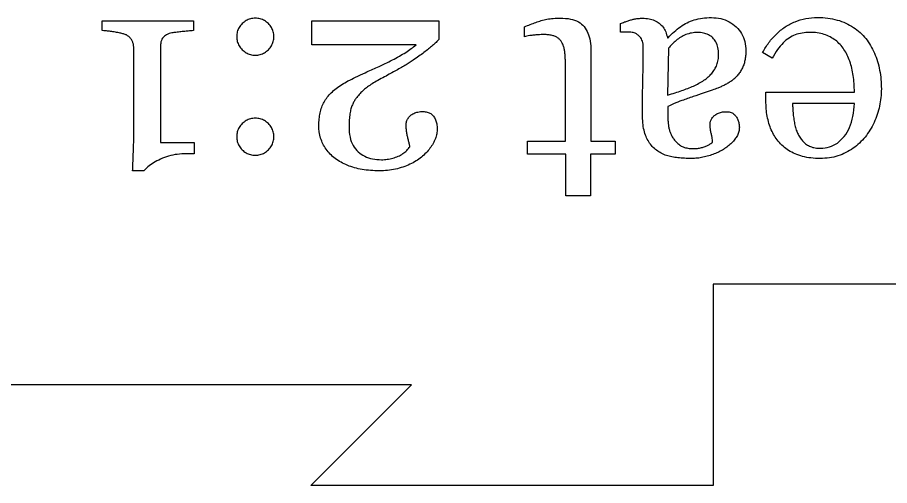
# Model space of a CAD drawing. Extents: x 1 to 437, y 7 to 187.
# Drawn here: x 24.37 to 52.75, y 83.25 to 98.47 of the extents above; entities that cross this region are included whole.
import ezdxf

# ---------------------------------------------------------------- set-up
doc = ezdxf.new("R2010")
doc.units = 0
doc.layers.add('Base', color=7, linetype='CONTINUOUS')

msp = doc.modelspace()

# ---------------------------------------------------------------- linework, layer by layer
at = {"layer": 'Base', "color": 3}
for p, q in [((27.127435, 98.044188), (27.127443, 98.357276)), ((27.127443, 98.357276), (30.099595, 98.357276)), ((30.099595, 98.357276), (30.099595, 98.044188)), ((33.944876, 98.357276), (38.076784, 98.357276)), ((33.944876, 97.576757), (33.944876, 98.357276)), ((38.076784, 98.357276), (38.076784, 97.757554)), ((43.985812, 97.995674), (43.985812, 98.277901)), ((40.86814, 97.845752), (40.86814, 98.16766)), ((31.50189, 97.85016), (31.50189, 97.85016)), ((45.515987, 97.814882), (45.542431, 97.814882)), ((28.154901, 94.842729), (28.154901, 97.457693)), ((29.019215, 97.506201), (29.019215, 94.410576)), ((37.335951, 97.576757), (33.944876, 97.576757)), ((43.028904, 97.395957), (43.028904, 94.450263)), ((45.551265, 97.470924), (45.524821, 95.949568)), ((48.924701, 97.144604), (48.616021, 97.334221)), ((42.199876, 94.450263), (42.199876, 96.880021)), ((48.721854, 95.75554), (48.721854, 96.046582)), ((48.721854, 96.046582), (51.601404, 96.046582)), ((51.601404, 95.676165), (49.590568, 95.676165)), ((45.533626, 95.579151), (45.533626, 95.14259)), ((31.50189, 94.595785), (31.50189, 94.595785)), ((29.019215, 94.410576), (30.117234, 94.410576)), ((30.117234, 94.410576), (30.117234, 94.04016)), ((40.960743, 94.026929), (40.960743, 94.450263)), ((40.960743, 94.450263), (42.199876, 94.450263)), ((43.028904, 94.450263), (43.813832, 94.450263)), ((43.813832, 94.450263), (43.813832, 94.026929)), ((30.117234, 94.04016), (29.874701, 94.04016)), ((42.208693, 94.026929), (40.960743, 94.026929)), ((42.208693, 92.673146), (42.208693, 94.026929)), ((43.813832, 94.026929), (43.011265, 94.026929)), ((43.011265, 94.026929), (43.011265, 92.673146)), ((28.481229, 93.484535), (28.115221, 93.484535)), ((43.011265, 92.673146), (42.208693, 92.673146))]:
    msp.add_line(p, q, dxfattribs=at)
at = {"layer": 'Base', "color": 1}
for p, q in [((60.103786, 89.79635), (47.008675, 89.79635)), ((47.008675, 89.79635), (47.008675, 83.248671)), ((37.187341, 86.522448), (24.092233, 86.522448)), ((33.913564, 83.248671), (37.187341, 86.522448)), ((47.008675, 83.248671), (33.913564, 83.248671))]:
    msp.add_line(p, q, dxfattribs=at)
at = {"layer": 'Base', "color": 3}
for points, knots in [([(31.50189, 97.85016), (31.505458, 97.902967), (31.512473, 98.006801), (31.576528, 98.152862), (31.67627, 98.275706), (31.80174, 98.373166), (31.948864, 98.433528), (32.106023, 98.451537), (32.263169, 98.433528), (32.410334, 98.373166), (32.53565, 98.275705), (32.635957, 98.152862), (32.697974, 98.006802), (32.71637, 97.849992), (32.697853, 97.692758), (32.635797, 97.545427), (32.535793, 97.420388), (32.410754, 97.320384), (32.263423, 97.258329), (32.106023, 97.239787), (31.94861, 97.258329), (31.801321, 97.320384), (31.676125, 97.420387), (31.576696, 97.545428), (31.512574, 97.692757), (31.505485, 97.797196), (31.50189, 97.85016)], [0, 0, 0, 0, 0.157798, 0.310276, 0.469247, 0.628639, 0.781908, 0.94013, 1.098354, 1.251623, 1.411014, 1.569987, 1.722465, 1.880262, 2.038546, 2.192378, 2.353271, 2.514163, 2.667994, 2.82628, 2.984563, 3.138394, 3.299288, 3.460179, 3.614011, 3.772295, 3.772295, 3.772295, 3.772295]), ([(40.86814, 98.16766), (40.93054, 98.193126), (41.05244, 98.242875), (41.233549, 98.309099), (41.411342, 98.371466), (41.600133, 98.41914), (41.810277, 98.444425), (42.06846, 98.454692), (42.348152, 98.435317), (42.619711, 98.347193), (42.818784, 98.182852), (42.942917, 97.960611), (43.017696, 97.693848), (43.024996, 97.499825), (43.028904, 97.395957)], [0, 0, 0, 0, 0.20217, 0.394941, 0.578469, 0.76724, 0.977731, 1.21211, 1.542059, 1.814513, 2.054252, 2.2971, 2.56695, 2.877844, 2.877844, 2.877844, 2.877844]), ([(43.985812, 98.277901), (44.029927, 98.293688), (44.114162, 98.323831), (44.235547, 98.363959), (44.348205, 98.400212), (44.46063, 98.427512), (44.579645, 98.442284), (44.733503, 98.44837), (44.911676, 98.43578), (45.099999, 98.382989), (45.257627, 98.291727), (45.381364, 98.16361), (45.471764, 98.001616), (45.500789, 97.879056), (45.515987, 97.814882)], [0, 0, 0, 0, 0.140557, 0.268384, 0.383529, 0.495544, 0.614874, 0.742611, 0.957232, 1.147938, 1.324405, 1.49696, 1.676279, 1.873375, 1.873375, 1.873375, 1.873375]), ([(45.542443, 97.814882), (45.606137, 97.881552), (45.730028, 98.01123), (45.937358, 98.173478), (46.154891, 98.306548), (46.395096, 98.402328), (46.662825, 98.456248), (46.953769, 98.47523), (47.251426, 98.448786), (47.529911, 98.346351), (47.762004, 98.17725), (47.941501, 97.954322), (48.049338, 97.681107), (48.074249, 97.430261), (48.064415, 97.224164), (48.041401, 97.073134), (48.002084, 96.933303), (47.946537, 96.803961), (47.875594, 96.683693), (47.793156, 96.58026), (47.705896, 96.486982), (47.607573, 96.408349), (47.496509, 96.338415), (47.3808, 96.275989), (47.267699, 96.220369), (47.134857, 96.164279), (46.94884, 96.099985), (46.680837, 96.006722), (46.350461, 95.897088), (46.018875, 95.782456), (45.744098, 95.680608), (45.594931, 95.608703), (45.533626, 95.579151)], [0, 0, 0, 0, 0.276305, 0.537437, 0.787295, 1.039098, 1.308795, 1.603119, 1.911888, 2.198162, 2.481791, 2.763388, 3.045351, 3.350171, 3.512051, 3.663815, 3.807439, 3.946598, 4.084996, 4.224961, 4.342612, 4.467495, 4.601371, 4.735888, 4.861779, 4.979355, 5.16821, 5.452003, 5.830763, 6.212337, 6.504823, 6.708903, 6.708903, 6.708903, 6.708903]), ([(48.616021, 97.334221), (48.679998, 97.444538), (48.805759, 97.66139), (49.055609, 97.940473), (49.34097, 98.172273), (49.664684, 98.347051), (50.023752, 98.45117), (50.386302, 98.480263), (50.730422, 98.459415), (51.040696, 98.399126), (51.320798, 98.295221), (51.570095, 98.155979), (51.790036, 97.987158), (51.977399, 97.787756), (52.133989, 97.562216), (52.262018, 97.31302), (52.359091, 97.042024), (52.428217, 96.754713), (52.469868, 96.454896), (52.483712, 96.157547), (52.469215, 95.867034), (52.423759, 95.588391), (52.349351, 95.315567), (52.24661, 95.052953), (52.113945, 94.80659), (51.956874, 94.581538), (51.772908, 94.382187), (51.562392, 94.21276), (51.327379, 94.070686), (51.067839, 93.96272), (50.785325, 93.898774), (50.488997, 93.879906), (50.195955, 93.89571), (49.920996, 93.943947), (49.676505, 94.027768), (49.462237, 94.141059), (49.275453, 94.278612), (49.12105, 94.439873), (48.994318, 94.619034), (48.893055, 94.815026), (48.815997, 95.029614), (48.761773, 95.259798), (48.727806, 95.503507), (48.723866, 95.670336), (48.721854, 95.75554)], [0, 0, 0, 0, 0.381737, 0.750388, 1.116306, 1.480182, 1.846247, 2.229469, 2.565485, 2.878118, 3.174143, 3.457756, 3.731775, 4.002645, 4.275173, 4.552929, 4.840682, 5.136646, 5.437963, 5.74745, 6.028353, 6.309034, 6.592701, 6.875256, 7.153115, 7.430223, 7.696492, 7.964049, 8.238239, 8.517803, 8.803595, 9.102991, 9.40576, 9.682248, 9.937761, 10.177759, 10.406773, 10.630625, 10.844474, 11.063072, 11.290376, 11.526692, 11.771471, 12.02698, 12.02698, 12.02698, 12.02698]), ([(28.154901, 97.457693), (28.153538, 97.490908), (28.150878, 97.555716), (28.127254, 97.649066), (28.08951, 97.734024), (28.037315, 97.808796), (27.970239, 97.869621), (27.889526, 97.916113), (27.78813, 97.947247), (27.66285, 97.976129), (27.515348, 98.000812), (27.366782, 98.021729), (27.237452, 98.037643), (27.16078, 98.042204), (27.127435, 98.044188)], [0, 0, 0, 0, 0.09951, 0.194162, 0.286823, 0.377157, 0.465602, 0.556369, 0.654136, 0.78249, 0.942149, 1.102487, 1.232672, 1.332863, 1.332863, 1.332863, 1.332863]), ([(30.099595, 98.044188), (30.064719, 98.041592), (29.983967, 98.035582), (29.846556, 98.022661), (29.688152, 98.007122), (29.532461, 97.990044), (29.40375, 97.970497), (29.300883, 97.950329), (29.21797, 97.915193), (29.146369, 97.866864), (29.087641, 97.804776), (29.046109, 97.723253), (29.02285, 97.621386), (29.020495, 97.546754), (29.019215, 97.506201)], [0, 0, 0, 0, 0.104918, 0.242921, 0.414023, 0.582463, 0.712602, 0.804782, 0.896011, 0.980611, 1.062435, 1.149551, 1.251691, 1.373228, 1.373228, 1.373228, 1.373228]), ([(42.199876, 96.880021), (42.199528, 96.937438), (42.198871, 97.045618), (42.192162, 97.197842), (42.182234, 97.331919), (42.163734, 97.451468), (42.131864, 97.558953), (42.089643, 97.654657), (42.033162, 97.73698), (41.960578, 97.802827), (41.871727, 97.854968), (41.763879, 97.891553), (41.63596, 97.912324), (41.515343, 97.917699), (41.401557, 97.914311), (41.293507, 97.907271), (41.170834, 97.897111), (41.05059, 97.883895), (40.949188, 97.868939), (40.89229, 97.852661), (40.86814, 97.845752)], [0, 0, 0, 0, 0.172239, 0.324518, 0.457024, 0.575474, 0.686629, 0.792424, 0.888116, 0.98383, 1.083996, 1.195102, 1.323422, 1.471576, 1.556612, 1.664853, 1.796385, 1.92581, 2.027907, 2.103198, 2.103198, 2.103198, 2.103198]), ([(46.988834, 94.419396), (46.987695, 94.44214), (46.985091, 94.494151), (46.969729, 94.580998), (46.946338, 94.681535), (46.92235, 94.788563), (46.909006, 94.894807), (46.901646, 94.997291), (46.915098, 95.099991), (46.965415, 95.197235), (47.042843, 95.285029), (47.148415, 95.357648), (47.28218, 95.399245), (47.423618, 95.411729), (47.560538, 95.39824), (47.676716, 95.344203), (47.759004, 95.252455), (47.814916, 95.143835), (47.850296, 95.024758), (47.86199, 94.897222), (47.846819, 94.764289), (47.796886, 94.631785), (47.715183, 94.506867), (47.609659, 94.38894), (47.484301, 94.278408), (47.347283, 94.180889), (47.197234, 94.098851), (47.036162, 94.029409), (46.860521, 93.969125), (46.677119, 93.921546), (46.492497, 93.892095), (46.291246, 93.883011), (46.080043, 93.889393), (45.864334, 93.905672), (45.667086, 93.932194), (45.484671, 93.978282), (45.315865, 94.052318), (45.160641, 94.151089), (45.020049, 94.272791), (44.904997, 94.423903), (44.813425, 94.601585), (44.748931, 94.810735), (44.711229, 95.053402), (44.701595, 95.361737), (44.706278, 95.712825), (44.709382, 96.085492), (44.717719, 96.434888), (44.726327, 96.778392), (44.728829, 97.133444), (44.734732, 97.412331), (44.727827, 97.604324), (44.708514, 97.697132), (44.674745, 97.775904), (44.625665, 97.842224), (44.563216, 97.899684), (44.499451, 97.943935), (44.43211, 97.973486), (44.360872, 97.986642), (44.27607, 97.992123), (44.182293, 97.993714), (44.084549, 97.99544), (44.018887, 97.995595), (43.985812, 97.995674)], [0, 0, 0, 0, 0.068268, 0.156109, 0.263988, 0.378105, 0.484855, 0.584913, 0.686054, 0.790906, 0.908093, 1.034549, 1.170046, 1.32333, 1.458461, 1.578441, 1.698022, 1.820873, 1.942729, 2.068447, 2.202663, 2.340555, 2.489126, 2.647936, 2.814011, 2.989586, 3.15132, 3.326092, 3.51521, 3.707902, 3.893862, 4.074914, 4.311389, 4.527393, 4.723701, 4.907848, 5.089857, 5.274107, 5.458087, 5.644635, 5.840218, 6.054836, 6.298302, 6.574703, 6.979177, 7.351824, 7.692677, 8.027651, 8.38266, 8.757733, 8.864753, 8.958022, 9.040408, 9.119838, 9.203549, 9.294125, 9.35141, 9.422762, 9.510003, 9.606311, 9.70407, 9.803292, 9.803292, 9.803292, 9.803292]), ([(45.524807, 95.949568), (45.604792, 95.973519), (45.758402, 96.019517), (45.977409, 96.091793), (46.17877, 96.162636), (46.36579, 96.239189), (46.540793, 96.328288), (46.703004, 96.423062), (46.844089, 96.531802), (46.961417, 96.651149), (47.059082, 96.782583), (47.132158, 96.930423), (47.174488, 97.096193), (47.187935, 97.286904), (47.171965, 97.485409), (47.109857, 97.674064), (46.998005, 97.816338), (46.853893, 97.913071), (46.686079, 97.971709), (46.49876, 97.987967), (46.30591, 97.971954), (46.11818, 97.921627), (45.950577, 97.834673), (45.801873, 97.726023), (45.665858, 97.606792), (45.589242, 97.515952), (45.551265, 97.470924)], [0, 0, 0, 0, 0.250472, 0.481027, 0.691797, 0.890801, 1.086697, 1.280551, 1.453583, 1.619371, 1.781169, 1.942888, 2.110813, 2.290946, 2.514413, 2.7048, 2.877745, 3.046741, 3.218986, 3.405421, 3.60653, 3.797138, 3.98438, 4.169293, 4.348858, 4.52535, 4.52535, 4.52535, 4.52535]), ([(51.601404, 96.046582), (51.599782, 96.138769), (51.596636, 96.317688), (51.568981, 96.577196), (51.524623, 96.81929), (51.460306, 97.043807), (51.373882, 97.249637), (51.268474, 97.435363), (51.139996, 97.597833), (50.987678, 97.733857), (50.812636, 97.845709), (50.613085, 97.92888), (50.389174, 97.977101), (50.148688, 97.992449), (49.905268, 97.975009), (49.675169, 97.913727), (49.463669, 97.808677), (49.270325, 97.644607), (49.08707, 97.420165), (48.981664, 97.241277), (48.924701, 97.144604)], [0, 0, 0, 0, 0.276493, 0.536622, 0.781908, 1.014105, 1.23578, 1.450129, 1.652869, 1.854285, 2.059938, 2.273318, 2.499235, 2.743793, 2.994257, 3.227988, 3.453796, 3.696735, 3.982708, 4.318974, 4.318974, 4.318974, 4.318974]), ([(38.076784, 97.757554), (38.047322, 97.725531), (37.983924, 97.656622), (37.872512, 97.55525), (37.741778, 97.446204), (37.591897, 97.330384), (37.424032, 97.207963), (37.264961, 97.096133), (37.113839, 96.997589), (36.972565, 96.911032), (36.815665, 96.819651), (36.643596, 96.722897), (36.456964, 96.619893), (36.255166, 96.511656), (36.055095, 96.402953), (35.876053, 96.29445), (35.72676, 96.193031), (35.599877, 96.087289), (35.486093, 95.970075), (35.3903, 95.854904), (35.315293, 95.739344), (35.26162, 95.624145), (35.213993, 95.491185), (35.179704, 95.330102), (35.161453, 95.134294), (35.153066, 94.879116), (35.173736, 94.592425), (35.270496, 94.308203), (35.44307, 94.094346), (35.666319, 93.949425), (35.927236, 93.862382), (36.177083, 93.840265), (36.398552, 93.854068), (36.581135, 93.892027), (36.753508, 93.95357), (36.909023, 94.036406), (37.041885, 94.140185), (37.106078, 94.226966), (37.137515, 94.269465)], [0, 0, 0, 0, 0.130492, 0.28079, 0.451396, 0.641187, 0.848899, 1.074668, 1.224428, 1.390058, 1.571657, 1.769111, 1.982268, 2.211147, 2.456115, 2.665225, 2.838995, 2.997082, 3.159752, 3.328489, 3.445715, 3.571949, 3.708864, 3.868641, 4.064488, 4.29806, 4.634557, 4.921703, 5.183978, 5.442853, 5.709899, 6.001372, 6.189449, 6.374092, 6.558907, 6.736598, 6.901196, 7.059174, 7.059174, 7.059174, 7.059174]), ([(37.137515, 94.269465), (37.130121, 94.302792), (37.114451, 94.373424), (37.088837, 94.485171), (37.059398, 94.605753), (37.032811, 94.731475), (37.018252, 94.858381), (37.010375, 94.978365), (37.023572, 95.093348), (37.073576, 95.196097), (37.151599, 95.287982), (37.261926, 95.362399), (37.405025, 95.403739), (37.554702, 95.416231), (37.698409, 95.402612), (37.818229, 95.350019), (37.911207, 95.26136), (37.977618, 95.145313), (38.016564, 95.005438), (38.02828, 94.851477), (38.013803, 94.689741), (37.968106, 94.528122), (37.893712, 94.368167), (37.792379, 94.212129), (37.664261, 94.06382), (37.513108, 93.924854), (37.33675, 93.799603), (37.134874, 93.692628), (36.910591, 93.602627), (36.667078, 93.53403), (36.408082, 93.492938), (36.043385, 93.476777), (35.598911, 93.509207), (35.107081, 93.640108), (34.703084, 93.864966), (34.395572, 94.168011), (34.208342, 94.54752), (34.16652, 94.894691), (34.180779, 95.171289), (34.212002, 95.368194), (34.264251, 95.552833), (34.340827, 95.724748), (34.444367, 95.882523), (34.579034, 96.029293), (34.73935, 96.16669), (34.922311, 96.296202), (35.13394, 96.415053), (35.391108, 96.53894), (35.709903, 96.688616), (36.032493, 96.831452), (36.32702, 96.96719), (36.565182, 97.087213), (36.78964, 97.208818), (36.995039, 97.330953), (37.177197, 97.451047), (37.285031, 97.536436), (37.335951, 97.576757)], [0, 0, 0, 0, 0.102412, 0.217048, 0.343913, 0.474838, 0.602189, 0.726746, 0.835398, 0.944889, 1.064118, 1.193695, 1.337809, 1.505756, 1.642526, 1.766551, 1.890488, 2.021368, 2.163008, 2.322555, 2.482225, 2.647694, 2.823746, 3.009596, 3.204026, 3.410188, 3.624176, 3.851062, 4.093994, 4.347926, 4.608431, 4.878754, 5.4418, 5.938799, 6.393538, 6.813803, 7.214472, 7.638261, 7.846766, 8.044801, 8.234995, 8.420862, 8.607177, 8.798501, 9.016454, 9.239533, 9.46986, 9.743658, 10.095796, 10.526378, 10.802029, 11.06859, 11.326324, 11.567697, 11.785398, 11.980176, 11.980176, 11.980176, 11.980176]), ([(49.590568, 95.676165), (49.591502, 95.619955), (49.593417, 95.504759), (49.608341, 95.328192), (49.63051, 95.148317), (49.662051, 94.974208), (49.706562, 94.816), (49.763427, 94.673423), (49.838971, 94.547028), (49.932806, 94.435458), (50.042659, 94.339703), (50.174414, 94.266251), (50.32999, 94.224643), (50.538786, 94.209044), (50.792731, 94.242797), (51.061893, 94.379742), (51.286006, 94.60179), (51.459495, 94.898651), (51.570416, 95.26633), (51.590629, 95.533658), (51.601404, 95.676165)], [0, 0, 0, 0, 0.168611, 0.345552, 0.531247, 0.712243, 0.875787, 1.023552, 1.171444, 1.31542, 1.459283, 1.606432, 1.763718, 1.938234, 2.232661, 2.5196, 2.827993, 3.166465, 3.541197, 3.969029, 3.969029, 3.969029, 3.969029]), ([(31.50189, 94.595785), (31.505472, 94.648671), (31.512524, 94.752808), (31.576612, 94.899502), (31.676198, 95.023444), (31.801529, 95.12218), (31.948738, 95.183389), (32.106023, 95.201658), (32.263296, 95.183389), (32.410545, 95.122181), (32.535722, 95.023443), (32.635874, 94.899502), (32.697925, 94.752809), (32.716337, 94.595709), (32.698025, 94.43851), (32.636815, 94.291275), (32.538057, 94.16594), (32.413413, 94.065645), (32.265112, 94.003774), (32.106024, 93.985476), (31.946921, 94.003774), (31.798662, 94.065645), (31.673866, 94.16594), (31.575673, 94.291275), (31.512417, 94.438508), (31.505434, 94.542835), (31.50189, 94.595785)], [0, 0, 0, 0, 0.158042, 0.311197, 0.471125, 0.631267, 0.784815, 0.943068, 1.101322, 1.25487, 1.415011, 1.57494, 1.728095, 1.886137, 2.044389, 2.197938, 2.358078, 2.518392, 2.672903, 2.833375, 2.993845, 3.148355, 3.308668, 3.468809, 3.622358, 3.78061, 3.78061, 3.78061, 3.78061]), ([(45.533626, 95.14259), (45.53434, 95.125917), (45.536108, 95.084612), (45.545402, 95.011162), (45.557284, 94.918276), (45.577831, 94.814879), (45.612907, 94.711311), (45.661633, 94.608108), (45.726194, 94.506659), (45.810819, 94.411575), (45.90999, 94.323392), (46.036042, 94.253153), (46.192741, 94.215014), (46.350313, 94.20463), (46.497894, 94.212478), (46.624656, 94.235135), (46.741568, 94.272807), (46.843256, 94.318136), (46.927404, 94.363943), (46.969849, 94.402258), (46.988834, 94.419396)], [0, 0, 0, 0, 0.050048, 0.123986, 0.221931, 0.331047, 0.439584, 0.549062, 0.67281, 0.79885, 0.929826, 1.069407, 1.226821, 1.409341, 1.541608, 1.669333, 1.794537, 1.908937, 2.003475, 2.079978, 2.079978, 2.079978, 2.079978]), ([(28.115221, 93.484535), (28.118225, 93.551822), (28.124554, 93.693569), (28.133215, 93.917003), (28.141933, 94.155442), (28.149276, 94.395847), (28.153948, 94.625166), (28.154592, 94.772172), (28.154901, 94.842729)], [0, 0, 0, 0, 0.202063, 0.425662, 0.670803, 0.917858, 1.147206, 1.358876, 1.358876, 1.358876, 1.358876]), ([(29.874701, 94.04016), (29.772251, 94.036609), (29.57291, 94.029699), (29.284989, 93.969821), (29.025693, 93.872175), (28.802922, 93.753002), (28.616741, 93.629965), (28.523912, 93.530342), (28.481229, 93.484535)], [0, 0, 0, 0, 0.307101, 0.597542, 0.877624, 1.13516, 1.355166, 1.542431, 1.542431, 1.542431, 1.542431])]:
    msp.add_open_spline(points, degree=3, knots=knots, dxfattribs=at)

doc.saveas('drawing.dxf')
